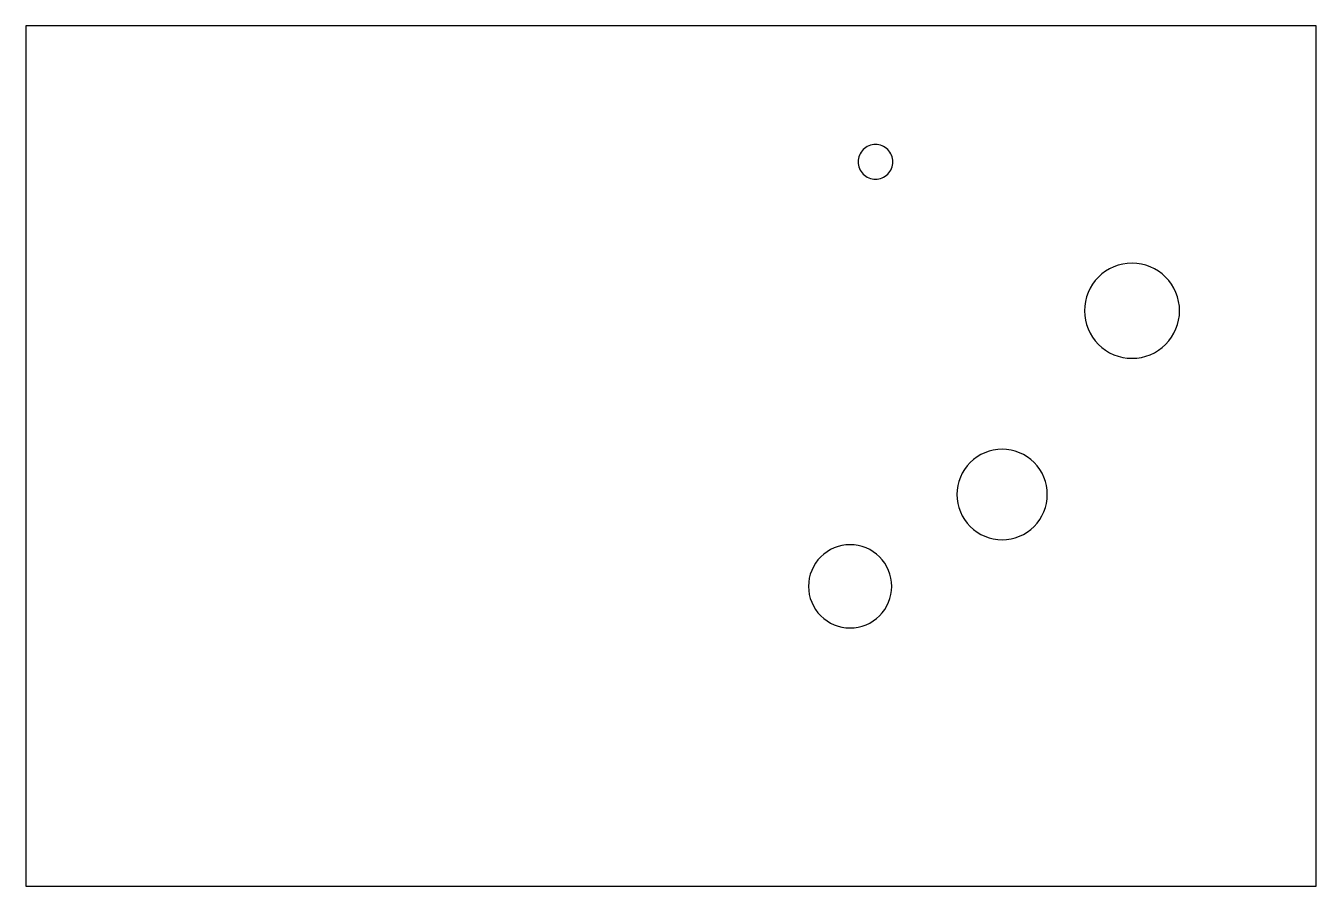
# Model space of a CAD drawing. Extents: x 0 to 300, y 0 to 200.
import ezdxf

# ---------------------------------------------------------------- set-up
doc = ezdxf.new("R2010")
doc.units = 0
for name, color, linetype in [('CUT_OUTSIDE', 1, 'CONTINUOUS'), ('DRILL', 6, 'CONTINUOUS'), ('STOCK', 192, 'CONTINUOUS')]:
    doc.layers.add(name, color=color, linetype=linetype)

msp = doc.modelspace()

# ---------------------------------------------------------------- linework, layer by layer
at = {"layer": 'CUT_OUTSIDE'}
msp.add_lwpolyline([(0, 0), (300, 0), (300, 200), (0, 200)], close=True, dxfattribs=at)
at = {"layer": 'DRILL'}
msp.add_lwpolyline([(197.53, 172.41, 0.414214), (193.5, 168.38, 0.414214), (197.53, 164.35, 0.414214), (201.56, 168.38, 0.414214)], format="xyb", close=True, dxfattribs=at)
at = {"layer": 'STOCK'}
for points in [[(257.18, 144.83, 0.414214), (246.12, 133.77, 0.414214), (257.18, 122.71, 0.414214), (268.24, 133.77, 0.414214)], [(226.99, 101.56, 0.414214), (216.48, 91.05, 0.414214), (226.99, 80.55, 0.414214), (237.49, 91.05, 0.414214)], [(191.64, 79.37, 0.414214), (181.97, 69.7, 0.414214), (191.64, 60.03, 0.414214), (201.31, 69.7, 0.414214)]]:
    msp.add_lwpolyline(points, format="xyb", close=True, dxfattribs=at)

doc.saveas('drawing.dxf')
